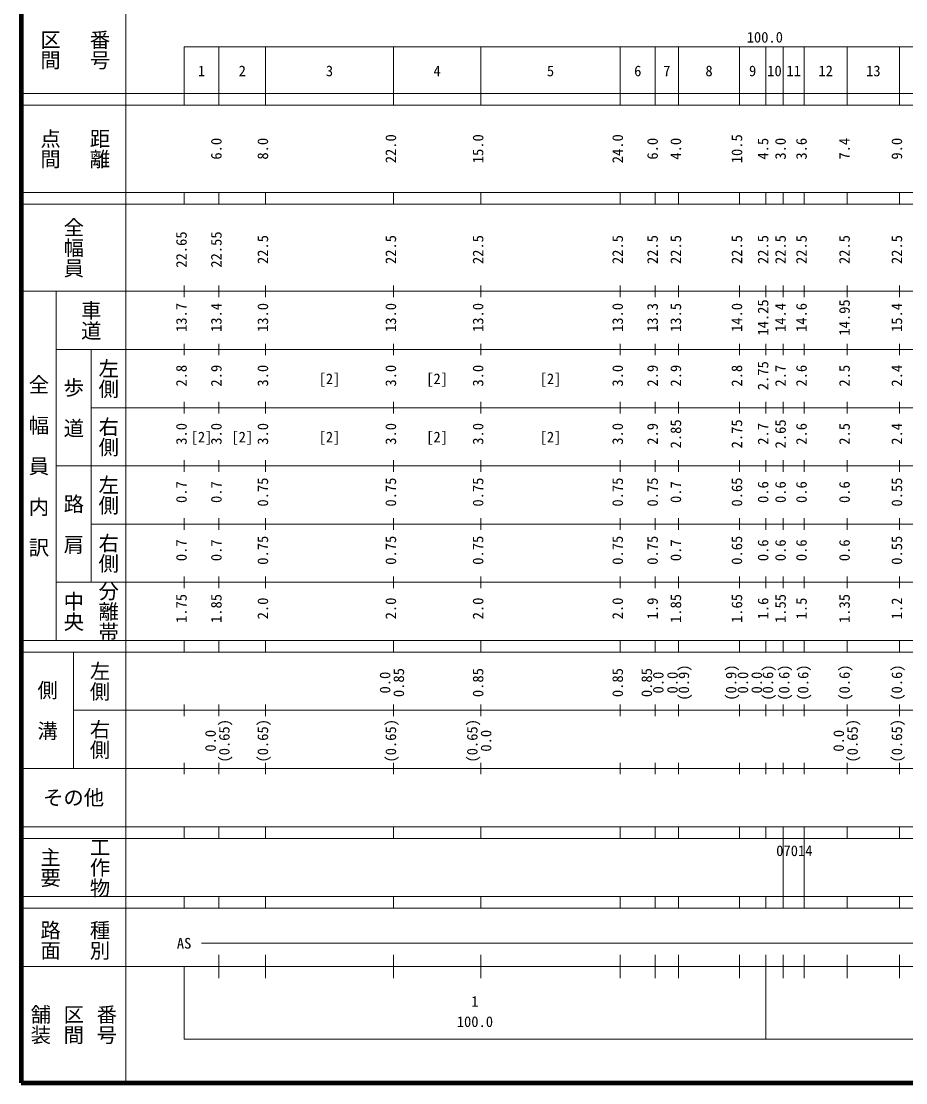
# Model space of a CAD drawing. Units: millimetres on the paper, enlarged 1000 times. Extents: x 40000 to 680000, y 20000 to 380000.
# Drawn here: x 40000 to 192077, y 20000 to 202409 of the extents above; entities that cross this region are included whole.
import ezdxf
from ezdxf.enums import TextEntityAlignment as Align

# ---------------------------------------------------------------- set-up
doc = ezdxf.new("R2010")
doc.units = ezdxf.units.MM
doc.header["$LTSCALE"] = 1000
doc.layers.add('M-TTL', color=2, linetype='Continuous', lineweight=140)
doc.layers.add('M-TTL-BAND', color=7, linetype='Continuous', lineweight=13)
doc.styles.add('@ＭＳ ゴシック', font='')
doc.styles.add('ＭＳ ゴシック', font='')
doc.styles.get('@ＭＳ ゴシック').set_extended_font_data('@MS Gothic')
doc.styles.get('ＭＳ ゴシック').set_extended_font_data('MS Gothic')

msp = doc.modelspace()

# ---------------------------------------------------------------- linework, layer by layer
at = {"layer": 'M-TTL'}
for p, q in [((40000, 380000), (40000, 20000)), ((40000, 20000), (680000, 20000))]:
    msp.add_line(p, q, dxfattribs=at)
at = {"layer": 'M-TTL-BAND'}
for p, q in [((58000, 370000), (58000, 20000)), ((68000, 198000), (579000, 198000)), ((68000, 198000), (68000, 188000)), ((74000, 188000), (74000, 198000)), ((82000, 188000), (82000, 198000)), ((104000, 188000), (104000, 198000)), ((119000, 188000), (119000, 198000)), ((143000, 188000), (143000, 198000)), ((149000, 188000), (149000, 198000)), ((153000, 188000), (153000, 198000)), ((163500, 188000), (163500, 198000)), ((168000, 188000), (168000, 198000)), ((171000, 188000), (171000, 198000)), ((174600, 188000), (174600, 198000)), ((182000, 188000), (182000, 198000)), ((191000, 188000), (191000, 198000)), ((40000, 190000), (579000, 190000)), ((40000, 188000), (579000, 188000)), ((40000, 173000), (579000, 173000)), ((68000, 171000), (68000, 173000)), ((74000, 171000), (74000, 173000)), ((82000, 171000), (82000, 173000)), ((104000, 171000), (104000, 173000)), ((119000, 171000), (119000, 173000)), ((143000, 171000), (143000, 173000)), ((149000, 171000), (149000, 173000)), ((153000, 171000), (153000, 173000)), ((163500, 171000), (163500, 173000)), ((168000, 171000), (168000, 173000)), ((171000, 171000), (171000, 173000)), ((174600, 171000), (174600, 173000)), ((182000, 171000), (182000, 173000)), ((191000, 171000), (191000, 173000)), ((40000, 171000), (579000, 171000)), ((68000, 155000), (68000, 157000)), ((74000, 155000), (74000, 157000)), ((82000, 155000), (82000, 157000)), ((104000, 155000), (104000, 157000)), ((119000, 155000), (119000, 157000)), ((143000, 155000), (143000, 157000)), ((149000, 155000), (149000, 157000)), ((153000, 155000), (153000, 157000)), ((163500, 155000), (163500, 157000)), ((168000, 155000), (168000, 157000)), ((171000, 155000), (171000, 157000)), ((174600, 155000), (174600, 157000)), ((182000, 155000), (182000, 157000)), ((191000, 155000), (191000, 157000)), ((40000, 156000), (579000, 156000)), ((46000, 96000), (46000, 156000)), ((46000, 146000), (579000, 146000)), ((52000, 146000), (52000, 106000)), ((68000, 145000), (68000, 147000)), ((74000, 145000), (74000, 147000)), ((82000, 145000), (82000, 147000)), ((104000, 145000), (104000, 147000)), ((119000, 145000), (119000, 147000)), ((143000, 145000), (143000, 147000)), ((149000, 145000), (149000, 147000)), ((153000, 145000), (153000, 147000)), ((163500, 145000), (163500, 147000)), ((168000, 145000), (168000, 147000)), ((171000, 145000), (171000, 147000)), ((174600, 145000), (174600, 147000)), ((182000, 145000), (182000, 147000)), ((191000, 145000), (191000, 147000)), ((68000, 135000), (68000, 137000)), ((74000, 135000), (74000, 137000)), ((82000, 135000), (82000, 137000)), ((104000, 135000), (104000, 137000)), ((119000, 135000), (119000, 137000)), ((143000, 135000), (143000, 137000)), ((149000, 135000), (149000, 137000)), ((153000, 135000), (153000, 137000)), ((163500, 135000), (163500, 137000)), ((168000, 135000), (168000, 137000)), ((171000, 135000), (171000, 137000)), ((174600, 135000), (174600, 137000)), ((182000, 135000), (182000, 137000)), ((191000, 135000), (191000, 137000)), ((52000, 136000), (579000, 136000)), ((46000, 126000), (579000, 126000)), ((68000, 125000), (68000, 127000)), ((74000, 125000), (74000, 127000)), ((82000, 125000), (82000, 127000)), ((104000, 125000), (104000, 127000)), ((119000, 125000), (119000, 127000)), ((143000, 125000), (143000, 127000)), ((149000, 125000), (149000, 127000)), ((153000, 125000), (153000, 127000)), ((163500, 125000), (163500, 127000)), ((168000, 125000), (168000, 127000)), ((171000, 125000), (171000, 127000)), ((174600, 125000), (174600, 127000)), ((182000, 125000), (182000, 127000)), ((191000, 125000), (191000, 127000)), ((68000, 115000), (68000, 117000)), ((74000, 115000), (74000, 117000)), ((82000, 115000), (82000, 117000)), ((104000, 115000), (104000, 117000)), ((119000, 115000), (119000, 117000)), ((143000, 115000), (143000, 117000)), ((149000, 115000), (149000, 117000)), ((153000, 115000), (153000, 117000)), ((163500, 115000), (163500, 117000)), ((168000, 115000), (168000, 117000)), ((171000, 115000), (171000, 117000)), ((174600, 115000), (174600, 117000)), ((182000, 115000), (182000, 117000)), ((191000, 115000), (191000, 117000)), ((52000, 116000), (579000, 116000)), ((46000, 106000), (579000, 106000)), ((68000, 105000), (68000, 107000)), ((74000, 105000), (74000, 107000)), ((82000, 105000), (82000, 107000)), ((104000, 105000), (104000, 107000)), ((119000, 105000), (119000, 107000)), ((143000, 105000), (143000, 107000)), ((149000, 105000), (149000, 107000)), ((153000, 105000), (153000, 107000)), ((163500, 105000), (163500, 107000)), ((168000, 105000), (168000, 107000)), ((171000, 105000), (171000, 107000)), ((174600, 105000), (174600, 107000)), ((182000, 105000), (182000, 107000)), ((191000, 105000), (191000, 107000)), ((40000, 96000), (579000, 96000)), ((68000, 94000), (68000, 96000)), ((74000, 94000), (74000, 96000)), ((82000, 94000), (82000, 96000)), ((104000, 94000), (104000, 96000)), ((119000, 94000), (119000, 96000)), ((143000, 94000), (143000, 96000)), ((149000, 94000), (149000, 96000)), ((153000, 94000), (153000, 96000)), ((163500, 94000), (163500, 96000)), ((168000, 94000), (168000, 96000)), ((171000, 94000), (171000, 96000)), ((174600, 94000), (174600, 96000)), ((182000, 94000), (182000, 96000)), ((191000, 94000), (191000, 96000)), ((40000, 94000), (579000, 94000)), ((49000, 94000), (49000, 74000)), ((49000, 84000), (579000, 84000)), ((68000, 83000), (68000, 85000)), ((74000, 83000), (74000, 85000)), ((82000, 83000), (82000, 85000)), ((104000, 83000), (104000, 85000)), ((119000, 83000), (119000, 85000)), ((143000, 83000), (143000, 85000)), ((149000, 83000), (149000, 85000)), ((153000, 83000), (153000, 85000)), ((163500, 83000), (163500, 85000)), ((168000, 83000), (168000, 85000)), ((171000, 83000), (171000, 85000)), ((174600, 83000), (174600, 85000)), ((182000, 83000), (182000, 85000)), ((191000, 83000), (191000, 85000)), ((68000, 73000), (68000, 75000)), ((74000, 73000), (74000, 75000)), ((82000, 73000), (82000, 75000)), ((104000, 73000), (104000, 75000)), ((119000, 73000), (119000, 75000)), ((143000, 73000), (143000, 75000)), ((149000, 73000), (149000, 75000)), ((153000, 73000), (153000, 75000)), ((163500, 73000), (163500, 75000)), ((168000, 73000), (168000, 75000)), ((171000, 73000), (171000, 75000)), ((174600, 73000), (174600, 75000)), ((182000, 73000), (182000, 75000)), ((191000, 73000), (191000, 75000)), ((40000, 74000), (579000, 74000)), ((40000, 64000), (579000, 64000)), ((68000, 62000), (68000, 64000)), ((74000, 62000), (74000, 64000)), ((82000, 62000), (82000, 64000)), ((104000, 62000), (104000, 64000)), ((119000, 62000), (119000, 64000)), ((143000, 62000), (143000, 64000)), ((149000, 62000), (149000, 64000)), ((153000, 62000), (153000, 64000)), ((163500, 62000), (163500, 64000)), ((168000, 62000), (168000, 64000)), ((171000, 62000), (171000, 64000)), ((174600, 62000), (174600, 64000)), ((182000, 62000), (182000, 64000)), ((191000, 62000), (191000, 64000)), ((40000, 62000), (579000, 62000)), ((171000, 52000), (171000, 62000)), ((174600, 52000), (174600, 62000)), ((40000, 52000), (579000, 52000)), ((68000, 50000), (68000, 52000)), ((74000, 50000), (74000, 52000)), ((82000, 50000), (82000, 52000)), ((104000, 50000), (104000, 52000)), ((119000, 50000), (119000, 52000)), ((143000, 50000), (143000, 52000)), ((149000, 50000), (149000, 52000)), ((153000, 50000), (153000, 52000)), ((163500, 50000), (163500, 52000)), ((168000, 50000), (168000, 52000)), ((171000, 50000), (171000, 52000)), ((174600, 50000), (174600, 52000)), ((182000, 50000), (182000, 52000)), ((191000, 50000), (191000, 52000)), ((40000, 50000), (579000, 50000)), ((71000, 44000), (512000, 44000)), ((74000, 38000), (74000, 42000)), ((82000, 38000), (82000, 42000)), ((104000, 38000), (104000, 42000)), ((119000, 38000), (119000, 42000)), ((143000, 38000), (143000, 42000)), ((149000, 38000), (149000, 42000)), ((153000, 38000), (153000, 42000)), ((163500, 38000), (163500, 42000)), ((168000, 27500), (168000, 42000)), ((171000, 38000), (171000, 42000)), ((174600, 38000), (174600, 42000)), ((182000, 38000), (182000, 42000)), ((191000, 38000), (191000, 42000)), ((40000, 40000), (579000, 40000)), ((68000, 40000), (68000, 27500)), ((68000, 27500), (579000, 27500))]:
    msp.add_line(p, q, dxfattribs=at)

# ---------------------------------------------------------------- texts
at = {"layer": 'M-TTL-BAND', "style": '@ＭＳ ゴシック'}
for s, p in [('番号', (53500, 197500)), ('区間', (45000, 197500)), ('点間', (45000, 180500)), ('距離', (53500, 180500)), ('全幅員', (49000, 163500)), ('車道', (52000, 151000)), ('左側', (55000, 141000)), ('全\u3000幅\u3000員\u3000内\u3000訳', (43000, 126000)), ('歩\u3000道', (49000, 136000)), ('右側', (55000, 131000)), ('左側', (55000, 121000)), ('路\u3000肩', (49000, 116000)), ('右側', (55000, 111000)), ('分離帯', (55000, 101000)), ('中央', (49000, 101000)), ('左側', (53500, 89000)), ('側\u3000溝', (44500, 84000)), ('右側', (53500, 79000)), ('主要', (45000, 57000)), ('工作物', (53500, 57000)), ('路面', (45000, 44500)), ('種別', (53500, 44500)), ('舗装', (43333, 30000)), ('区間', (49000, 30000)), ('番号', (54667, 30000))]:
    msp.add_text(s, height=2566, rotation=270, dxfattribs=at).set_placement(p, align=Align.MIDDLE_CENTER)
at = {"layer": 'M-TTL-BAND', "style": 'ＭＳ ゴシック'}
for s, p in [('100.0', (167844, 198195)), ('1', (71000, 192405)), ('2', (78000, 192405)), ('3', (93000, 192405)), ('4', (111500, 192405)), ('5', (131000, 192405)), ('6', (146000, 192405)), ('7', (151000, 192405)), ('8', (158250, 192405)), ('9', (165750, 192405)), ('10', (169500, 192405)), ('11', (172800, 192405)), ('12', (178300, 192405)), ('13', (186500, 192405)), ('[2]', (93000, 139500)), ('[2]', (111500, 139500)), ('[2]', (131000, 139500)), ('[2]', (71000, 129500)), ('[2]', (78000, 129500)), ('[2]', (93000, 129500)), ('[2]', (111500, 129500)), ('[2]', (131000, 129500)), ('AS', (68000, 42500)), ('1', (118000, 32523)), ('100.0', (118000, 29033))]:
    msp.add_text(s, height=1833, dxfattribs=at).set_placement(p, align=Align.BOTTOM_CENTER)
for s, p in [('22.0', (105000, 180500)), ('15.0', (120000, 180500)), ('24.0', (144000, 180500)), ('10.5', (164500, 180500)), ('6.0', (75000, 180500)), ('8.0', (83000, 180500)), ('6.0', (150000, 180500)), ('4.0', (154000, 180500)), ('4.5', (169000, 180500)), ('3.0', (172000, 180500)), ('3.6', (175600, 180500)), ('7.4', (183000, 180500)), ('9.0', (192000, 180500)), ('22.65', (69000, 163174)), ('22.55', (75000, 163174)), ('22.5', (83000, 163174)), ('22.5', (105000, 163174)), ('22.5', (120000, 163174)), ('22.5', (144000, 163174)), ('22.5', (150000, 163174)), ('22.5', (154000, 163174)), ('22.5', (164500, 163174)), ('22.5', (169000, 163174)), ('22.5', (172000, 163174)), ('22.5', (175600, 163174)), ('22.5', (183000, 163174)), ('22.5', (192000, 163174)), ('13.7', (69000, 151500)), ('13.4', (75000, 151500)), ('13.0', (83000, 151500)), ('13.0', (105000, 151500)), ('13.0', (120000, 151500)), ('13.0', (144000, 151500)), ('13.3', (150000, 151500)), ('13.5', (154000, 151500)), ('14.0', (164500, 151500)), ('14.25', (169000, 151500)), ('14.4', (172000, 151500)), ('14.6', (175600, 151500)), ('14.95', (183000, 151500)), ('15.4', (192000, 151500)), ('2.8', (69000, 141500)), ('2.9', (75000, 141500)), ('3.0', (83000, 141500)), ('3.0', (105000, 141500)), ('3.0', (120000, 141500)), ('3.0', (144000, 141500)), ('2.9', (150000, 141500)), ('2.9', (154000, 141500)), ('2.8', (164500, 141500)), ('2.75', (169000, 141500)), ('2.7', (172000, 141500)), ('2.6', (175600, 141500)), ('2.5', (183000, 141500)), ('2.4', (192000, 141500)), ('3.0', (69000, 131500)), ('3.0', (75000, 131500)), ('3.0', (83000, 131500)), ('3.0', (105000, 131500)), ('3.0', (120000, 131500)), ('3.0', (144000, 131500)), ('2.9', (150000, 131500)), ('2.85', (154000, 131500)), ('2.75', (164500, 131500)), ('2.7', (169000, 131500)), ('2.65', (172000, 131500)), ('2.6', (175600, 131500)), ('2.5', (183000, 131500)), ('2.4', (192000, 131500)), ('0.7', (69000, 121500)), ('0.7', (75000, 121500)), ('0.75', (83000, 121500)), ('0.75', (105000, 121500)), ('0.75', (120000, 121500)), ('0.75', (144000, 121500)), ('0.75', (150000, 121500)), ('0.7', (154000, 121500)), ('0.65', (164500, 121500)), ('0.6', (169000, 121500)), ('0.6', (172000, 121500)), ('0.6', (175600, 121500)), ('0.6', (183000, 121500)), ('0.55', (192000, 121500)), ('0.7', (69000, 111500)), ('0.7', (75000, 111500)), ('0.75', (83000, 111500)), ('0.75', (105000, 111500)), ('0.75', (120000, 111500)), ('0.75', (144000, 111500)), ('0.75', (150000, 111500)), ('0.7', (154000, 111500)), ('0.65', (164500, 111500)), ('0.6', (169000, 111500)), ('0.6', (172000, 111500)), ('0.6', (175600, 111500)), ('0.6', (183000, 111500)), ('0.55', (192000, 111500)), ('1.75', (69000, 101500)), ('1.85', (75000, 101500)), ('2.0', (83000, 101500)), ('2.0', (105000, 101500)), ('2.0', (120000, 101500)), ('2.0', (144000, 101500)), ('1.9', (150000, 101500)), ('1.85', (154000, 101500)), ('1.65', (164500, 101500)), ('1.6', (169000, 101500)), ('1.55', (172000, 101500)), ('1.5', (175600, 101500)), ('1.35', (183000, 101500)), ('1.2', (192000, 101500)), ('(0.9)', (155370, 88764)), ('(0.9)', (163500, 88764)), ('(0.6)', (169827, 88764)), ('(0.6)', (172625, 88764)), ('(0.6)', (175884, 88764)), ('(0.6)', (183000, 88764)), ('(0.6)', (192000, 88764)), ('0.0', (104000, 88764)), ('0.85', (106370, 88764)), ('0.85', (120000, 88764)), ('0.85', (144000, 88764)), ('0.85', (149000, 88764)), ('0.0', (150976, 88764)), ('0.0', (153420, 88764)), ('0.0', (165528, 88764)), ('0.0', (167904, 88764)), ('(0.65)', (76370, 78764)), ('(0.65)', (83000, 78764)), ('(0.65)', (105000, 78764)), ('(0.65)', (119000, 78764)), ('(0.65)', (184370, 78764)), ('(0.65)', (192000, 78764)), ('0.0', (74000, 78764)), ('0.0', (121370, 78764)), ('0.0', (182000, 78764))]:
    msp.add_text(s, height=1833, rotation=90, dxfattribs=at).set_placement(p, align=Align.BOTTOM_CENTER)
msp.add_text('その他', height=2566, dxfattribs=at).set_placement((49000, 69000), align=Align.MIDDLE_CENTER)
msp.add_text('07014', height=1833, dxfattribs=at).set_placement((169802, 58405), align=Align.BOTTOM_LEFT)

doc.saveas('drawing.dxf')
